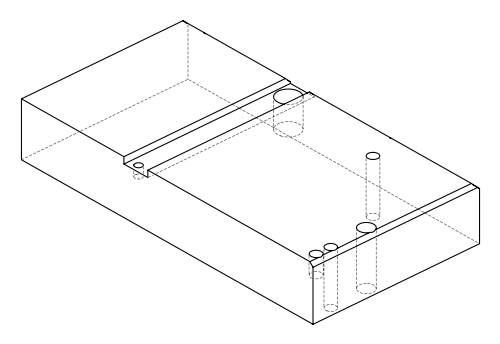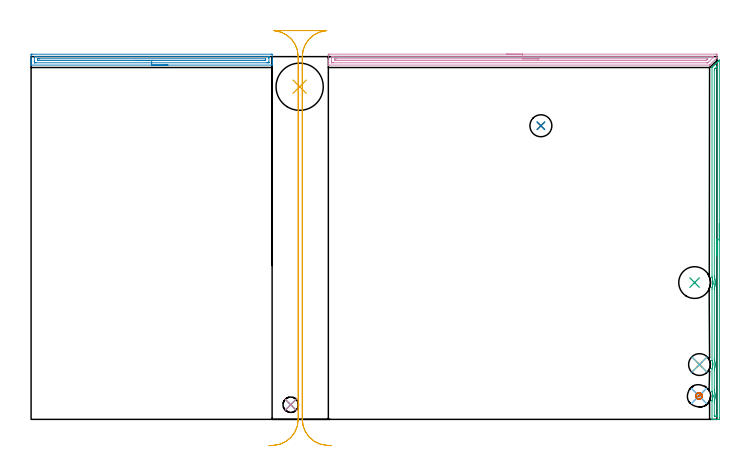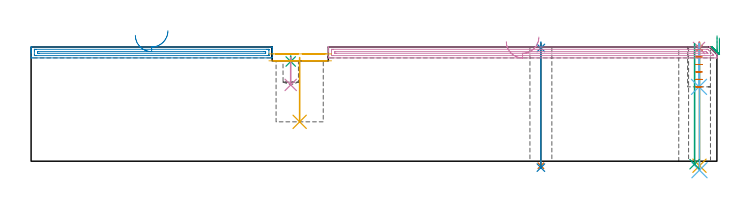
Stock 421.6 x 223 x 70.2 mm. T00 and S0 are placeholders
(PLAN: 17 operations, 11 tool changes, 18.1 min)
(1 SPOT_DRILL | STEP1HOLE | NXT0321_9005460120000 | 0.03 min | 2 mm3)
(2 SPOT_DRILL_1 | STEP1HOLE_1 | NXT0321_9005460120000 | 0.03 min | 2 mm3)
(3 SPOT_DRILL_2 | STEP1POCKET | NXT0321_9005460120000 | 0.03 min | 849 mm3)
(4 SPOT_DRILL_3 | STEP1POCKET_2 | NXT0321_9005460120000 | 0.03 min | 2 mm3)
(5 DRILL_THROUGH_HOLE_INTO_CENTER | STEP1HOLE | NXT0301_042 | 0.3 min | 2751 mm3)
(6 DRILL_TO_ENLARGE_THROUGH_HOLE | STEP1HOLE | UGT0301_268 | 0.31 min | 7116 mm3)
(7 DRILL_THROUGH_HOLE_INTO_CENTER_1 | STEP1HOLE_1 | NXT0301_042 | 0.3 min | 2749 mm3)
(8 DRILL_TO_ENLARGE_THROUGH_HOLE_1 | STEP1HOLE_1 | NXT0301_102 | 0.31 min | 7267 mm3)
(9 INDEXABLE_INSERT_DRILL_THROUGH_HOLE_FROM_SOLID | STEP1HOLE_2 | NXT0302_010 | 0.3 min | 20934 mm3)
(10 DRILL_BLIND_HOLE_INTO_CENTER | STEP1POCKET | NXT0301_066 | 0.07 min | 1009 mm3)
(11 INDEXABLE_INSERT_DRILL_BLIND_HOLE_FROM_SOLID | STEP1POCKET_1 | UGT0302_008 | 0.16 min | 30354 mm3)
(12 DRILL_BLIND_HOLE_INTO_CENTER_1 | STEP1POCKET_2 | NXT0301_128 | 0.11 min | 2639 mm3)
(13 MILL_ROUGH_BLIND_HOLE_CONTOUR | STEP1POCKET_2 | NXT0201_013 | Spiral | 0.49 min | 1129 mm3)
(14 AREA_MILL | FG_CHAMFER_SURFACE | UGT0205_001 | 3.73 min | 3420 mm3)
(15 AREA_MILL_1 | FG_CHAMFER_SURFACE_1 | UGT0205_001 | 3.68 min | 2254 mm3)
(16 AREA_MILL_2 | FG_CHAMFER_SURFACE_2 | UGT0205_001 | 5.87 min | 5408 mm3)
(17 MILL_RECTANGULAR_SLOT | SLOT_RECTANGULAR | UGT0201_004 | Follow Part, ap 8, ae 75% | 2.35 min | 58722 mm3)
(TOOL NXT0321_9005460120000 | NC Spot Drill, 142deg, 12mm, Carbide, Uncoated | D12 PA142 FL30 Z2)
(TOOL NXT0301_042 | Carbide Drill 7.1mm [860.1-0710-057A1-MM 2214] | D7.1 PA140 FL85 Z2)
(TOOL UGT0301_268 | Twist Drill 13.4 mm | D13.4 PA118 FL108 Z2)
(TOOL NXT0301_102 | Carbide Drill 13.5mm [860.1-1350-108A1-MM 2214] | D13.5 PA140 FL123 Z2)
(TOOL NXT0302_010 | Index. Insert Drill 19.5mm [880-D1950L25-05] | D19.5 PA176 FL98 Z2)
(TOOL NXT0301_066 | Carbide Drill 9.5mm [860.1-0950-029A1-MM 2214] | D9.5 PA140 FL47 Z2)
(TOOL UGT0302_008 | Indexable Insert Drill 29mm | D29 PA180 FL50 Z2)
(TOOL NXT0301_128 | Carbide Drill 12mm [861.1-1200-036A1-GP GC34] | D12 PA150 FL37.4 Z2)
(TOOL NXT0201_013 | ENDMILL 10mm | D10 FL30 Z4)
(TOOL UGT0205_001 | Chamfer Mill 20 x 3 x 45 deg. | D20 FL50 Z2)
(TOOL UGT0201_004 | End Mill 32 mm | D32 FL53 Z6)
(OP 1 SPOT_DRILL)
G17 G21 G94 G90
T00 M6
G54
G17 G0 G90 X410.9 Y33.7 S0 M3
G43 Z80.2 H0
G94 G81 G98 Z69.623 F250. R73.2
G80
M5
M2
(OP 2 SPOT_DRILL_1)
G17 G21 G94 G90
T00 M6
G54
G17 G0 G90 X313.4 Y180.5 S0 M3
G43 Z80.2 H0
G94 G81 G98 Z69.619 F250. R73.2
G80
M5
M2
(OP 3 SPOT_DRILL_2)
G17 G21 G94 G90
T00 M6
G54
G17 G0 G90 X159.6 Y9. S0 M3
G43 Z80.2 H0
G94 G81 G98 Z61.291 F250. R64.7
G80
M5
M2
(OP 4 SPOT_DRILL_3)
G17 G21 G94 G90
T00 M6
G54
G17 G0 G90 X410.6 Y14.4 S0 M3
G43 Z80.2 H0
G94 G81 G98 Z69.597 F250. R73.2
G80
M5
M2
(OP 5 DRILL_THROUGH_HOLE_INTO_CENTER)
G17 G21 G94 G90
T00 M6
G54
G17 G0 G90 X410.9 Y33.7 S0 M3
G43 Z80.2 H1
G94 G73 G98 Z-2.792 F250. Q6.636 R72.2
G80
M5
M2
(OP 6 DRILL_TO_ENLARGE_THROUGH_HOLE)
G17 G21 G94 G90
T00 M6
G54
G17 G0 G90 X410.9 Y33.7 S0 M3
G43 Z80.2 H0
G94 G73 G98 Z-5.526 F250. Q12.621 R72.2
G80
M5
M2
(OP 7 DRILL_THROUGH_HOLE_INTO_CENTER_1)
G17 G21 G94 G90
T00 M6
G54
G17 G0 G90 X313.4 Y180.5 S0 M3
G43 Z80.2 H1
G94 G73 G98 Z-2.792 F250. Q6.636 R72.2
G80
M5
M2
(OP 8 DRILL_TO_ENLARGE_THROUGH_HOLE_1)
G17 G21 G94 G90
T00 M6
G54
G17 G0 G90 X313.4 Y180.5 S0 M3
G43 Z80.2 H1
G94 G73 G98 Z-3.957 F250. Q12.359 R72.2
G80
M5
M2
(OP 9 INDEXABLE_INSERT_DRILL_THROUGH_HOLE_FROM_SOLID)
G17 G21 G94 G90
T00 M6
G54
G17 G0 G90 X407.9 Y84.1 S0 M3
G43 Z80.2 H1
G94 G81 G98 Z-1.84 F250. R72.2
G80
M5
M2
(OP 10 DRILL_BLIND_HOLE_INTO_CENTER)
G17 G21 G94 G90
T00 M6
G54
G17 G0 G90 X159.6 Y9. S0 M3
G43 Z80.2 H1
G94 G81 G98 Z46.9 F250. R63.7
G80
M5
M2
(OP 11 INDEXABLE_INSERT_DRILL_BLIND_HOLE_FROM_SOLID)
G17 G21 G94 G90
T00 M6
G54
G17 G0 G90 X165.1 Y204.5 S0 M3
G43 Z80.2 H0
G94 G81 G98 Z24.2 F250. R63.7
G80
M5
M2
(OP 12 DRILL_BLIND_HOLE_INTO_CENTER_1)
G17 G21 G94 G90
T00 M6
G54
G17 G0 G90 X410.6 Y14.4 S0 M3
G43 Z80.2 H1
G94 G81 G98 Z45.7 F250. R72.2
G80
M5
M2
(OP 13 MILL_ROUGH_BLIND_HOLE_CONTOUR)
G17 G21 G94 G90
T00 M6
G54
G17 G0 G90 X410.6 Y14.4 S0 M3
G43 Z80.2 H0
Z68.617
G94 G3 X411.09 Y15.91 R0.834 F250.
X408.982 Y15.576 R1.51
X409.424 Y12.782 R2.
X408.982 Y15.576 R-2.
X409.203 Y14.179 R1.
X410.6 Y14.4 R1.
G0 Z64.033
G3 X411.09 Y15.91 R0.834
X408.982 Y15.576 R1.51
X409.424 Y12.782 R2.
X408.982 Y15.576 R-2.
X409.203 Y14.179 R1.
X410.6 Y14.4 R1.
G0 Z59.45
G3 X411.09 Y15.91 R0.834
X408.982 Y15.576 R1.51
X409.424 Y12.782 R2.
X408.982 Y15.576 R-2.
X409.203 Y14.179 R1.
X410.6 Y14.4 R1.
G0 Z54.867
G3 X411.09 Y15.91 R0.834
X408.982 Y15.576 R1.51
X409.424 Y12.782 R2.
X408.982 Y15.576 R-2.
X409.203 Y14.179 R1.
X410.6 Y14.4 R1.
G0 Z50.283
G3 X411.09 Y15.91 R0.834
X408.982 Y15.576 R1.51
X409.424 Y12.782 R2.
X408.982 Y15.576 R-2.
X409.203 Y14.179 R1.
X410.6 Y14.4 R1.
G0 Z45.7
G3 X411.09 Y15.91 R0.834
X408.982 Y15.576 R1.51
X409.424 Y12.782 R2.
X408.982 Y15.576 R-2.
X409.203 Y14.179 R1.
X410.6 Y14.4 R1.
G0 Z80.2
M5
M2
(OP 14 AREA_MILL)
G17 G21 G94 G90
T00 M6
G54
G17 G0 G90 X84.1 Y217.8 S1061 M3
G43 Z80.2 H0
G94 G1 X84.062 Z79.328 F250.
X83.948 Z78.463
X83.759 Z77.612
X83.497 Z76.78
X83.163 Z75.974
X82.76 Z75.2
X82.292 Z74.464
X81.76 Z73.772
X81.171 Z73.129
X80.528 Z72.54
X79.836 Z72.008
X79.1 Z71.54
X78.326 Z71.137
X77.52 Z70.803
X76.688 Z70.541
X75.837 Z70.352
X74.972 Z70.238
X74.1 Z70.2
X0.141
X0.01 Y217.803 Z70.188
X0.002 Y217.894 Z70.098
X0. Y217.991 Z70.008
Y218.652 Z69.347
Y219.294 Z68.705
Y219.844 Z68.152
Y220.119 Z67.878
Y220.715 Z67.282
Y220.99 Z67.008
Y221.585 Z66.409
Y223.9 Z64.096
X0.003 Y224.198 Z63.798
X0.01 Y224.493 Z63.503
X0.279 Y224.498 Z63.5
X0.586 Y224.5
X147.614
X147.921 Y224.498
X148.19 Y224.493 Z63.503
X148.2 Y224.198 Z63.798
Y221.585 Z66.409
Y220.989 Z67.008
Y220.715 Z67.282
Y220.119 Z67.878
Y219.844 Z68.152
Y219.294 Z68.705
Y218.973 Z69.026
Y217.991 Z70.008
X148.198 Y217.894 Z70.098
X148.19 Y217.803 Z70.188
X148.059 Y217.8 Z70.2
X74.1
Y219.214 Z68.786
X3.013
X2.368 Y219.216 Z68.784
X2.118 Y219.218 Z68.782
X2.036 Y219.221 Z68.779
X2.009 Y219.228 Z68.772
X2.007 Y219.243 Z68.757
X2.002 Y219.331 Z68.669
X2. Y219.844 Z68.156
Y220.204 Z67.796
Y222.456 Z65.544
X2.001 Y222.815 Z65.185
X2.004 Y222.936 Z65.064
X2.01 Y223.032 Z64.968
X2.015 Y223.079 Z64.921
X2.047 Y223.08 Z64.92
X2.368 Y223.084 Z64.916
X2.616 Y223.085 Z64.915
X3.259 Y223.086 Z64.914
X145.188
X145.832 Y223.084 Z64.916
X146.082 Y223.082 Z64.918
X146.164 Y223.079 Z64.921
X146.191 Y223.072 Z64.928
X146.193 Y223.057 Z64.943
X146.198 Y222.969 Z65.031
X146.2 Y222.456 Z65.544
Y222.096 Z65.904
Y219.844 Z68.156
X146.199 Y219.485 Z68.515
X146.196 Y219.364 Z68.636
X146.19 Y219.268 Z68.732
X146.185 Y219.221 Z68.779
X146.153 Y219.22 Z68.78
X145.832 Y219.216 Z68.784
X145.584 Y219.215 Z68.785
X144.941 Y219.214 Z68.786
X74.1
Y220.628 Z67.372
X4.238 Y220.629 Z67.371
X4.151 Y220.63 Z67.37
X4.063 Y220.632 Z67.368
X4.013 Y220.635 Z67.365
X4.007 Y220.666 Z67.334
X4.003 Y220.715 Z67.285
X4.001 Y220.861 Z67.139
X4.008 Y221.585 Z66.415
X4.01 Y221.654 Z66.346
X4.069 Y221.665 Z66.335
X4.151 Y221.667 Z66.333
X4.954 Y221.671 Z66.329
X5.042 Y221.672 Z66.328
X143.962 Y221.671 Z66.329
X144.05 Y221.67 Z66.33
X144.137 Y221.668 Z66.332
X144.187 Y221.665 Z66.335
X144.193 Y221.634 Z66.366
X144.197 Y221.585 Z66.415
X144.199 Y221.439 Z66.561
X144.192 Y220.715 Z67.285
X144.19 Y220.646 Z67.354
X144.131 Y220.635 Z67.365
X144.05 Y220.633 Z67.367
X143.246 Y220.629 Z67.371
X143.158 Y220.628 Z67.372
X74.1
X73.228 Z67.41
X72.364 Z67.523
X71.512 Z67.712
X70.68 Z67.975
X69.874 Z68.308
X69.1 Z68.711
X68.364 Z69.18
X67.672 Z69.711
X67.029 Z70.3
X66.44 Z70.944
X65.909 Z71.636
X65.44 Z72.372
X65.037 Z73.145
X64.703 Z73.951
X64.441 Z74.783
X64.252 Z75.635
X64.138 Z76.5
X64.1 Z77.372
G0 Z80.2
M5
M2
(OP 15 AREA_MILL_1)
G17 G21 G94 G90
T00 M6
G54
G17 G0 G90 X423.1 Y120.4 S1061 M3
G43 Z80.2 H0
Z75.7
G94 G1 Y120.362 Z74.828 F250.
Y120.248 Z73.964
Y120.059 Z73.112
Y119.797 Z72.28
Y119.463 Z71.474
Y119.06 Z70.7
Y118.592 Z69.964
Y118.06 Z69.272
Y117.471 Z68.629
Y116.828 Z68.04
Y116.136 Z67.508
Y115.4 Z67.04
Y114.626 Z66.637
Y113.82 Z66.303
Y112.988 Z66.041
Y112.136 Z65.852
Y111.272 Z65.738
Y110.4 Z65.7
Y1.095
X423.099 Y0.608 Z65.701
X423.094 Y0.127 Z65.703
X423.091 Y0.009 Z65.705
X422.617 Y0. Z66.178
X422.335 Z66.46
X421.734 Z67.06
X421.17 Z67.627
X420.85 Z67.946
X420.286 Z68.51
X419.966 Z68.829
X419.327 Z69.472
X418.949 Z69.85
X418.615 Z70.176
X418.602 Y0.008 Z70.188
X418.6 Y0.162 Z70.2
Y11.318
X418.603 Y11.402 Z70.197
X418.618 Y11.804 Z70.182
X418.62 Y11.832 Z70.18
X418.765 Y12.292 Z70.033
X418.889 Y12.737 Z69.91
X418.984 Y13.184 Z69.813
X419.001 Y13.321 Z69.791
X419.032 Y13.52 Z69.764
X419.049 Y13.629 Z69.749
X419.069 Y13.885 Z69.729
X419.074 Y13.963 Z69.723
X419.077 Y13.997 Z69.719
X419.083 Y14.066 Z69.714
X419.084 Y14.076 Z69.713
Y14.318 Z69.706
X419.086 Y14.415 Z69.704
Y14.427
X419.088 Y14.506 Z69.705
X419.089 Y14.522 Z69.706
X419.07 Y14.89 Z69.724
X419.067 Y14.968 Z69.731
Y14.974 Z69.732
X419.017 Y15.415 Z69.783
X418.95 Y15.782 Z69.846
X418.937 Y15.86 Z69.861
X418.909 Y15.975 Z69.89
X418.825 Y16.308 Z69.974
X418.709 Y16.675 Z70.087
X418.686 Y16.752 Z70.11
X418.616 Y16.949 Z70.18
X418.605 Y17. Z70.19
X418.6 Y17.121 Z70.2
Y30.957
X418.604 Y31.175 Z70.189
X418.68 Y31.387 Z70.116
X418.71 Y31.473 Z70.086
X418.827 Y31.849 Z69.968
X418.848 Y31.914 Z69.949
X418.862 Y31.971 Z69.936
X418.955 Y32.358 Z69.845
X419.003 Y32.643 Z69.796
X419.019 Y32.742 Z69.778
X419.03 Y32.806 Z69.769
X419.076 Y33.251 Z69.723
X419.088 Y33.635 Z69.704
X419.09 Y33.697 Z69.701
X419.075 Y34.144 Z69.721
X419.069 Y34.195 Z69.724
X419.052 Y34.38 Z69.746
X419.037 Y34.527 Z69.761
X419.036 Y34.531
X419.031 Y34.589 Z69.768
X418.956 Y35.037 Z69.843
X418.863 Y35.42 Z69.932
X418.849 Y35.481 Z69.947
X418.712 Y35.923 Z70.084
X418.631 Y36.152 Z70.167
X418.606 Y36.242 Z70.191
X418.6 Y36.312 Z70.2
X418.606 Y80.074 Z70.194
X418.613 Y80.86 Z70.186
X418.629 Y80.944 Z70.169
X418.685 Y81.146 Z70.113
X418.754 Y81.399 Z70.043
X418.87 Y81.814 Z69.93
X418.883 Y81.86 Z69.917
X418.913 Y82.003 Z69.887
X418.977 Y82.305 Z69.823
X419.045 Y82.729 Z69.751
X419.049 Y82.751 Z69.748
X419.088 Y83.074 Z69.711
X419.098 Y83.175 Z69.697
X419.101 Y83.197 Z69.695
X419.124 Y83.51 Z69.674
X419.131 Y83.621 Z69.665
X419.133 Y83.643 Z69.664
X419.147 Y84.098 Z69.648
X419.134 Y84.544 Z69.664
X419.132 Y84.581 Z69.667
X419.105 Y84.982 Z69.695
X419.052 Y85.427 Z69.744
X419.007 Y85.714 Z69.792
X418.981 Y85.874 Z69.817
X418.891 Y86.299 Z69.906
X418.887 Y86.319 Z69.91
X418.862 Y86.417 Z69.936
X418.771 Y86.766 Z70.028
X418.688 Y87.049 Z70.112
X418.64 Y87.211 Z70.16
X418.605 Y87.321 Z70.191
X418.601 Y88.057 Z70.199
X418.6 Y216.175 Z70.2
X418.604 Y216.296 Z70.189
X418.612 Y216.309 Z70.181
X418.777 Y216.477 Z70.022
X418.921 Y216.622 Z69.878
X419.083 Y216.784 Z69.714
X419.814 Y217.514 Z68.985
X419.966 Y217.668 Z68.83
X420.405 Y218.104 Z68.395
X420.706 Y218.407 Z68.092
X420.85 Y218.552 Z67.946
X421.263 Y218.963 Z67.537
X421.302 Y219.002 Z67.498
X421.599 Y219.3 Z67.2
X421.734 Y219.435 Z67.063
X422.121 Y219.821 Z66.679
X422.234 Y219.934 Z66.566
X422.491 Y220.192 Z66.307
X422.617 Y220.319 Z66.179
X422.979 Y220.679 Z65.821
X423.059 Y220.759 Z65.741
X423.089 Y220.787 Z65.711
X423.096 Y220.788 Z65.703
X423.1 Y220.787 Z65.7
Y110.4
X421.686 Z67.114
Y2.393
X421.685 Y2.182 Z67.115
X421.682 Y2.077 Z67.118
X421.679 Y2.026 Z67.121
X421.675 Y2.01 Z67.125
X421.628 Y2.008 Z67.172
X421.238 Y2.001 Z67.562
X420.85 Z67.95
X420.354 Y2.002 Z68.446
X420.129 Y2.007 Z68.671
X420.025 Y2.01 Z68.775
X420.016 Y2.343 Z68.784
X420.015 Y2.393 Z68.785
Y10.427
X420.02 Y11.265 Z68.78
X420.022 Y11.319 Z68.778
X420.192 Y11.984 Z68.608
X420.248 Y12.212 Z68.552
X420.353 Y12.714 Z68.447
X420.41 Y13.104 Z68.39
X420.456 Y13.503 Z68.344
X420.492 Y13.997 Z68.308
X420.495 Y14.074 Z68.305
X420.497 Y14.353 Z68.303
X420.484 Y14.89 Z68.316
X420.458 Y15.286 Z68.342
X420.4 Y15.782 Z68.4
X420.305 Y16.333 Z68.495
X420.227 Y16.675 Z68.573
X420.021 Y17.512 Z68.779
X420.02 Y17.568 Z68.78
X420.014 Y18.412 Z68.786
Y18.46
X420.015 Y30.064 Z68.785
X420.02 Y30.486 Z68.78
X420.023 Y30.694 Z68.777
X420.095 Y30.957 Z68.705
X420.186 Y31.292 Z68.614
X420.25 Y31.562 Z68.55
X420.315 Y31.849 Z68.485
X420.394 Y32.31 Z68.406
X420.446 Y32.742 Z68.354
X420.481 Y33.115 Z68.319
X420.501 Y33.635 Z68.299
X420.492 Y33.996 Z68.308
X420.46 Y34.527 Z68.34
X420.413 Y34.969 Z68.387
X420.338 Y35.42 Z68.462
X420.193 Y36.084 Z68.607
X420.134 Y36.313 Z68.666
X420.021 Y36.737 Z68.779
X420.015 Y37.156 Z68.785
Y37.205
X420.021 Y79.996 Z68.779
Y80.051
X420.028 Y80.468 Z68.772
X420.225 Y81.259 Z68.575
X420.28 Y81.519 Z68.52
X420.345 Y81.836 Z68.455
X420.417 Y82.274 Z68.383
X420.476 Y82.729 Z68.324
X420.496 Y82.907 Z68.304
X420.511 Y83.072 Z68.289
X420.547 Y83.621 Z68.253
X420.551 Y83.699 Z68.249
X420.554 Y83.772 Z68.246
X420.555 Y83.821 Z68.245
Y83.919
X420.545 Y84.514 Z68.255
X420.529 Y84.838 Z68.271
X420.482 Y85.407 Z68.318
X420.433 Y85.828 Z68.367
X420.356 Y86.299 Z68.444
X420.228 Y86.927 Z68.572
X420.164 Y87.192 Z68.636
X420.032 Y87.715 Z68.768
X420.022 Y87.825 Z68.778
X420.016 Y88.034 Z68.784
Y88.085
X420.015 Y214.836 Z68.785
X420.021 Y215.253 Z68.779
X420.226 Y215.467 Z68.574
X420.48 Y215.729 Z68.32
X421.461 Y216.71 Z67.339
X421.556 Y216.802 Z67.244
X421.646 Y216.884 Z67.154
X421.679 Y216.912 Z67.121
X421.685 Y216.671 Z67.115
Y216.622
X421.686 Y110.4 Z67.114
Y109.528 Z67.152
Y108.664 Z67.266
Y107.812 Z67.455
Y106.98 Z67.717
Y106.174 Z68.051
Y105.4 Z68.454
Y104.664 Z68.923
Y103.972 Z69.454
Y103.329 Z70.043
Y102.74 Z70.686
Y102.208 Z71.378
Y101.74 Z72.114
Y101.337 Z72.888
Y101.003 Z73.694
Y100.741 Z74.526
Y100.552 Z75.378
Y100.438 Z76.243
Y100.4 Z77.114
G0 Z80.2
M5
M2
(OP 16 AREA_MILL_2)
G17 G21 G94 G90
T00 M6
G54
G17 G0 G90 X292.15 Y224.5 S1061 M3
G43 Z80.2 H0
Z73.5
G94 G1 X292.188 Z72.628 F250.
X292.302 Z71.764
X292.491 Z70.912
X292.753 Z70.08
X293.087 Z69.274
X293.49 Z68.5
X293.959 Z67.764
X294.49 Z67.072
X295.079 Z66.429
X295.722 Z65.84
X296.414 Z65.309
X297.15 Z64.84
X297.924 Z64.437
X298.73 Z64.103
X299.562 Z63.841
X300.414 Z63.652
X301.278 Z63.538
X302.15 Z63.5
X421.135
X421.427 Y224.497 Z63.503
X421.578 Y224.493 Z63.504
X421.596 Y224.491 Z63.505
X421.6 Y224.198 Z63.798
Y223.664 Z64.332
Y223.327 Z64.667
Y222.456 Z65.542
X421.598 Y222.31 Z65.688
X421.576 Y222.276 Z65.723
X421.278 Y221.978 Z66.02
X417.394 Y218.093 Z69.907
X417.158 Y217.86 Z70.136
X417.095 Y217.803 Z70.189
X416.96 Y217.8 Z70.2
X182.873
X182.71 Y217.802 Z70.188
X182.704 Y217.914 Z70.078
X182.7 Y218.034 Z69.966
Y218.299 Z69.7
Y218.973 Z69.022
Y220.181 Z67.816
Y220.715 Z67.28
Y223.931 Z64.066
X182.704 Y224.198 Z63.799
X182.71 Y224.494 Z63.503
X183.012 Y224.497 Z63.501
X183.32 Y224.5 Z63.5
X302.15
Y223.086 Z64.914
X418.548
X419.193 Y223.085 Z64.915
X419.444 Y223.083 Z64.917
X419.548 Y223.079 Z64.921
X419.59 Y223.076 Z64.924
X419.592 Y223.052 Z64.948
X419.596 Y222.934 Z65.066
X419.59 Y222.769 Z65.231
X419.512 Y222.674 Z65.326
X419.304 Y222.456 Z65.544
X419.25 Y222.401 Z65.599
X416.513 Y219.663 Z68.337
X416.161 Y219.316 Z68.684
X416.081 Y219.24 Z68.76
X416.059 Y219.221 Z68.779
X416.023 Y219.219 Z68.781
X415.943 Y219.217 Z68.783
X415.62 Y219.215 Z68.785
X415.372 Y219.214 Z68.786
X185.753
X185.107 Y219.215 Z68.785
X184.856 Y219.217 Z68.783
X184.752 Y219.221 Z68.779
X184.71 Y219.224 Z68.776
X184.708 Y219.248 Z68.752
X184.702 Y219.367 Z68.633
X184.7 Y219.844 Z68.156
Y220.24 Z67.76
Y221.982 Z66.018
X184.701 Y222.456 Z65.544
X184.702 Y222.851 Z65.149
X184.707 Y222.984 Z65.016
X184.713 Y223.079 Z64.921
X184.784 Y223.08 Z64.92
X185.107 Y223.084 Z64.916
X185.355 Y223.085 Z64.915
X186. Y223.086 Z64.914
X302.15
Y221.672 Z66.328
X415.708 Y221.671 Z66.329
X415.885 Y221.669 Z66.331
X416.002 Y221.665 Z66.335
X416.051 Y221.66 Z66.34
X416.04 Y221.647 Z66.353
X415.984 Y221.585 Z66.415
X415.805 Y221.405 Z66.595
X415.62 Y221.219 Z66.781
X415.364 Y220.964 Z67.036
X415.109 Y220.715 Z67.285
X415.034 Y220.645 Z67.355
X414.902 Y220.635 Z67.365
X414.813 Y220.63 Z67.37
X414.726 Y220.629 Z67.371
X186.893
X186.805 Y220.63 Z67.37
X186.747 Y220.632 Z67.368
X186.71 Y220.636 Z67.364
X186.707 Y220.652 Z67.348
X186.703 Y220.715 Z67.285
X186.701 Y220.902 Z67.098
X186.71 Y221.585 Z66.415
X186.726 Y221.665 Z66.335
X186.808 Y221.669 Z66.331
X186.893 Y221.67 Z66.33
X187.699 Y221.671 Z66.329
X302.15 Y221.672 Z66.328
X303.022 Z66.367
X303.887 Z66.48
X304.738 Z66.669
X305.57 Z66.932
X306.376 Z67.265
X307.15 Z67.668
X307.886 Z68.137
X308.578 Z68.668
X309.221 Z69.257
X309.81 Z69.901
X310.342 Z70.593
X310.81 Z71.328
X311.213 Z72.102
X311.547 Z72.908
X311.809 Z73.74
X311.998 Z74.592
X312.112 Z75.457
X312.15 Z76.328
G0 Z80.2
M5
M2
(OP 17 MILL_RECTANGULAR_SLOT)
G17 G21 G94 G90
T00 M6
G54
G17 G0 G90 X184.715 Y-16.154 S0 M3
G43 Z80.321 H0
Z65.95
G94 G1 X181.721 Y-15.97 F250.
G2 X166.7 Y0. R16. F500.
G1 Y223.
G2 X180.706 Y238.875 R16.
G1 X180.709 Y238.905
G3 X178.969 Y239. R16.
G1 X151.878
G3 X150.166 Y238.908 R16.
G1 X150.169 Y238.878
G2 X164.2 Y223. R16.
G1 Y0.
G2 X149.179 Y-15.97 R16.
G1 X146.185 Y-16.154 F250.
G0 X184.715 Z61.7
G1 X181.721 Y-15.97
G2 X166.7 Y0. R16. F500.
G1 Y223.
G2 X181.721 Y238.97 R16.
G1 Y239.
X149.179
Y238.97
G2 X164.2 Y223. R16.
G1 Y0.
G2 X149.179 Y-15.97 R16.
G1 X146.185 Y-16.154 F250.
G0 Z80.321
M5
M2
